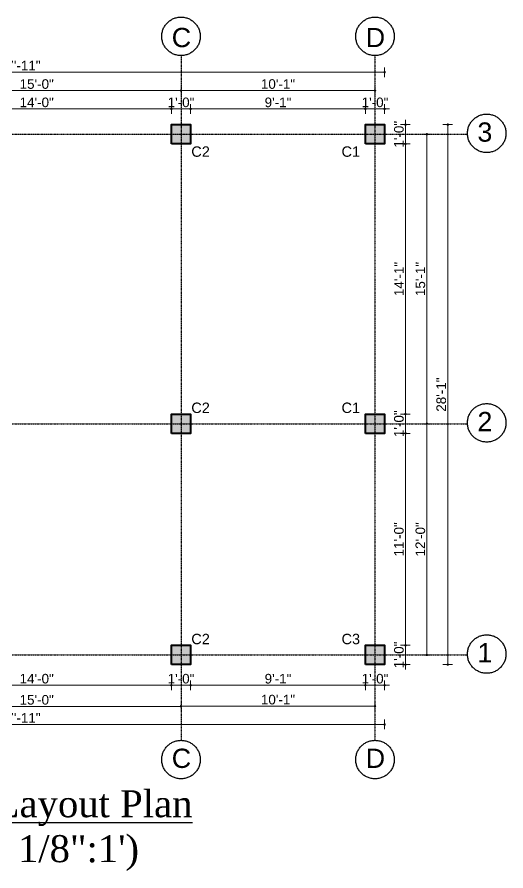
# Model space of a CAD drawing. Header units: inches. Extents: x 115570 to 265311, y 61168 to 314550.
# Drawn here: x 174707 to 175012, y 66873 to 67405 of the extents above; entities that cross this region are included whole.
import ezdxf

# ---------------------------------------------------------------- set-up
doc = ezdxf.new("R2010")
doc.units = ezdxf.units.IN
doc.header["$MEASUREMENT"] = 0
doc.linetypes.add('ACAD_ISO08W100', pattern=[36, 24, -3, 6, -3])
doc.layers.get('0').update_dxf_attribs({"lineweight": 25})
doc.layers.add('0 dimension lines', color=4, linetype='Continuous', lineweight=18)
doc.layers.add('0 wall', color=7, linetype='Continuous', lineweight=40)
doc.layers.add('0 Footing (F1)', color=7, linetype='Continuous')
doc.layers.add('0_center line', color=4, linetype='ACAD_ISO08W100', transparency=0.5)
doc.styles.add('arial.', font='arial.ttf')
doc.styles.get("Standard").update_dxf_attribs({"font": 'arial.ttf'})
doc.dimstyles.new('d50_Text size double', dxfattribs={"dimscale": 0, "dimtxt": 6, "dimasz": 1.5, "dimexe": 3, "dimexo": 3, "dimgap": 1, "dimtad": 1, "dimdec": 0, "dimrnd": 0.25, "dimzin": 3, "dimdsep": 46, "dimlunit": 4, "dimtxsty": 'arial.', "dimblk": 'DOT', "dimcen": 4, "dimdle": 6, "dimclrd": 256, "dimclre": 256, "dimclrt": 7, "dimazin": 0, "dimtfac": 1, "dimtdec": 0, "dimtix": 1, "dimtmove": 2, "dimatfit": 3, "dimfxl": 3, "dimfxlon": 1, "dimtolj": 1, "dimtzin": 0, "dimlwd": -1, "dimlwe": -1, "dimarcsym": 0})

# ---------------------------------------------------------------- blocks, each defined once
blk = doc.blocks.new('_Dot')
at = {"color": 0, "linetype": 'ByBlock', "lineweight": -2}
blk.add_line((-0.5, 0), (-1, 0), dxfattribs=at)
at = {"color": 0, "linetype": 'ByBlock', "const_width": 0.5}
blk.add_lwpolyline([(-0.25, 0, 1), (0.25, 0, 1)], format="xyb", close=True, dxfattribs=at)
blk = doc.blocks.new('*D803')
at = {"layer": '0 dimension lines', "transparency": 16777216}
for p, q in [((174635.62, 67344.87), (174635.62, 67350.87)), ((174803.62, 67344.87), (174803.62, 67350.87)), ((174637.12, 67347.87), (174802.12, 67347.87))]:
    blk.add_line(p, q, dxfattribs=at)
at = {"layer": 'Defpoints', "color": 0, "transparency": 16777216}
for p in [(174803.62, 67347.87), (174635.62, 67338.11), (174803.62, 67338.11)]:
    blk.add_point(p, dxfattribs=at)
at = {"layer": '0 dimension lines', "transparency": 16777216, "xscale": 1.5, "yscale": 1.5, "zscale": 1.5, "rotation": 180}
blk.add_blockref('_Dot', (174635.62, 67347.87), dxfattribs=at)
at = {"layer": '0 dimension lines', "transparency": 16777216, "xscale": 1.5, "yscale": 1.5, "zscale": 1.5}
blk.add_blockref('_Dot', (174803.62, 67347.87), dxfattribs=at)
at = {"layer": '0 dimension lines', "color": 7, "transparency": 16777216, "insert": (174719.62, 67351.94), "char_height": 6, "attachment_point": 5, "style": 'arial.'}
blk.add_mtext('\\A1;14\'-0"', dxfattribs=at)
blk = doc.blocks.new('*D804')
at = {"layer": '0 dimension lines', "transparency": 16777216}
for p, q in [((174803.62, 67344.87), (174803.62, 67350.87)), ((174815.62, 67344.87), (174815.62, 67350.87)), ((174802.12, 67347.87), (174800.62, 67347.87)), ((174803.62, 67347.87), (174815.62, 67347.87)), ((174817.12, 67347.87), (174818.62, 67347.87))]:
    blk.add_line(p, q, dxfattribs=at)
at = {"layer": 'Defpoints', "color": 0, "transparency": 16777216}
for p in [(174815.62, 67347.87), (174803.62, 67338.11), (174815.62, 67338.11)]:
    blk.add_point(p, dxfattribs=at)
at = {"layer": '0 dimension lines', "transparency": 16777216, "xscale": 1.5, "yscale": 1.5, "zscale": 1.5}
blk.add_blockref('_Dot', (174803.62, 67347.87), dxfattribs=at)
at = {"layer": '0 dimension lines', "transparency": 16777216, "xscale": 1.5, "yscale": 1.5, "zscale": 1.5, "rotation": 180}
blk.add_blockref('_Dot', (174815.62, 67347.87), dxfattribs=at)
at = {"layer": '0 dimension lines', "color": 7, "transparency": 16777216, "insert": (174809.62, 67351.94), "char_height": 6, "attachment_point": 5, "style": 'arial.'}
blk.add_mtext('\\A1;1\'-0"', dxfattribs=at)
blk = doc.blocks.new('*D805')
at = {"layer": '0 dimension lines', "transparency": 16777216}
for p, q in [((174815.62, 67344.87), (174815.62, 67350.87)), ((174924.62, 67344.87), (174924.62, 67350.87)), ((174817.12, 67347.87), (174923.12, 67347.87))]:
    blk.add_line(p, q, dxfattribs=at)
at = {"layer": 'Defpoints', "color": 0, "transparency": 16777216}
for p in [(174924.62, 67347.87), (174815.62, 67338.11), (174924.62, 67338.11)]:
    blk.add_point(p, dxfattribs=at)
at = {"layer": '0 dimension lines', "transparency": 16777216, "xscale": 1.5, "yscale": 1.5, "zscale": 1.5, "rotation": 180}
blk.add_blockref('_Dot', (174815.62, 67347.87), dxfattribs=at)
at = {"layer": '0 dimension lines', "transparency": 16777216, "xscale": 1.5, "yscale": 1.5, "zscale": 1.5}
blk.add_blockref('_Dot', (174924.62, 67347.87), dxfattribs=at)
at = {"layer": '0 dimension lines', "color": 7, "transparency": 16777216, "insert": (174870.12, 67351.94), "char_height": 6, "attachment_point": 5, "style": 'arial.'}
blk.add_mtext('\\A1;9\'-1"', dxfattribs=at)
blk = doc.blocks.new('*D806')
at = {"layer": '0 dimension lines', "transparency": 16777216}
for p, q in [((174924.62, 67344.87), (174924.62, 67350.87)), ((174936.62, 67344.87), (174936.62, 67350.87)), ((174923.12, 67347.87), (174921.62, 67347.87)), ((174924.62, 67347.87), (174936.62, 67347.87)), ((174938.12, 67347.87), (174939.62, 67347.87))]:
    blk.add_line(p, q, dxfattribs=at)
at = {"layer": 'Defpoints', "color": 0, "transparency": 16777216}
for p in [(174936.62, 67347.87), (174924.62, 67338.11), (174936.62, 67338.11)]:
    blk.add_point(p, dxfattribs=at)
at = {"layer": '0 dimension lines', "transparency": 16777216, "xscale": 1.5, "yscale": 1.5, "zscale": 1.5}
blk.add_blockref('_Dot', (174924.62, 67347.87), dxfattribs=at)
at = {"layer": '0 dimension lines', "transparency": 16777216, "xscale": 1.5, "yscale": 1.5, "zscale": 1.5, "rotation": 180}
blk.add_blockref('_Dot', (174936.62, 67347.87), dxfattribs=at)
at = {"layer": '0 dimension lines', "color": 7, "transparency": 16777216, "insert": (174930.62, 67351.94), "char_height": 6, "attachment_point": 5, "style": 'arial.'}
blk.add_mtext('\\A1;1\'-0"', dxfattribs=at)
blk = doc.blocks.new('*D808')
at = {"layer": '0 dimension lines', "transparency": 16777216}
for p, q in [((174629.62, 67356.3), (174629.62, 67362.3)), ((174809.62, 67356.3), (174809.62, 67362.3)), ((174631.12, 67359.3), (174808.12, 67359.3))]:
    blk.add_line(p, q, dxfattribs=at)
at = {"layer": 'Defpoints', "color": 0, "transparency": 16777216}
for p in [(174809.62, 67359.3), (174629.62, 67336.04), (174809.62, 67338.11)]:
    blk.add_point(p, dxfattribs=at)
at = {"layer": '0 dimension lines', "transparency": 16777216, "xscale": 1.5, "yscale": 1.5, "zscale": 1.5, "rotation": 180}
blk.add_blockref('_Dot', (174629.62, 67359.3), dxfattribs=at)
at = {"layer": '0 dimension lines', "transparency": 16777216, "xscale": 1.5, "yscale": 1.5, "zscale": 1.5}
blk.add_blockref('_Dot', (174809.62, 67359.3), dxfattribs=at)
at = {"layer": '0 dimension lines', "color": 7, "transparency": 16777216, "insert": (174719.62, 67363.37), "char_height": 6, "attachment_point": 5, "style": 'arial.'}
blk.add_mtext('\\A1;15\'-0"', dxfattribs=at)
blk = doc.blocks.new('*D809')
at = {"layer": '0 dimension lines', "transparency": 16777216}
for p, q in [((174809.62, 67356.3), (174809.62, 67362.3)), ((174930.62, 67356.3), (174930.62, 67362.3)), ((174811.12, 67359.3), (174929.12, 67359.3))]:
    blk.add_line(p, q, dxfattribs=at)
at = {"layer": 'Defpoints', "color": 0, "transparency": 16777216}
for p in [(174930.62, 67359.3), (174809.62, 67338.11), (174930.62, 67338.11)]:
    blk.add_point(p, dxfattribs=at)
at = {"layer": '0 dimension lines', "transparency": 16777216, "xscale": 1.5, "yscale": 1.5, "zscale": 1.5, "rotation": 180}
blk.add_blockref('_Dot', (174809.62, 67359.3), dxfattribs=at)
at = {"layer": '0 dimension lines', "transparency": 16777216, "xscale": 1.5, "yscale": 1.5, "zscale": 1.5}
blk.add_blockref('_Dot', (174930.62, 67359.3), dxfattribs=at)
at = {"layer": '0 dimension lines', "color": 7, "transparency": 16777216, "insert": (174870.12, 67363.37), "char_height": 6, "attachment_point": 5, "style": 'arial.'}
blk.add_mtext('\\A1;10\'-1"', dxfattribs=at)
blk = doc.blocks.new('*D695')
at = {"layer": '0 dimension lines', "transparency": 16777216}
for p, q in [((174481.44, 67367.78), (174481.44, 67373.78)), ((174482.94, 67370.78), (174935.12, 67370.78)), ((174936.62, 67367.78), (174936.62, 67373.78))]:
    blk.add_line(p, q, dxfattribs=at)
at = {"layer": 'Defpoints', "color": 0, "transparency": 16777216}
for p in [(174936.62, 67370.78), (174481.44, 67338.11), (174936.62, 67338.11)]:
    blk.add_point(p, dxfattribs=at)
at = {"layer": '0 dimension lines', "transparency": 16777216, "xscale": 1.5, "yscale": 1.5, "zscale": 1.5, "rotation": 180}
blk.add_blockref('_Dot', (174481.44, 67370.78), dxfattribs=at)
at = {"layer": '0 dimension lines', "transparency": 16777216, "xscale": 1.5, "yscale": 1.5, "zscale": 1.5}
blk.add_blockref('_Dot', (174936.62, 67370.78), dxfattribs=at)
at = {"layer": '0 dimension lines', "color": 7, "transparency": 16777216, "insert": (174709.03, 67374.85), "char_height": 6, "attachment_point": 5, "style": 'arial.'}
blk.add_mtext('\\A1;37\'-11"', dxfattribs=at)
blk = doc.blocks.new('*D699')
at = {"layer": '0 dimension lines', "transparency": 16777216}
for p, q in [((174635.62, 66991.7), (174635.62, 66985.7)), ((174637.12, 66988.7), (174802.12, 66988.7)), ((174803.62, 66991.7), (174803.62, 66985.7))]:
    blk.add_line(p, q, dxfattribs=at)
at = {"layer": 'Defpoints', "color": 0, "transparency": 16777216}
for p in [(174635.62, 66998.47), (174803.62, 66998.47), (174803.62, 66988.7)]:
    blk.add_point(p, dxfattribs=at)
at = {"layer": '0 dimension lines', "transparency": 16777216, "xscale": 1.5, "yscale": 1.5, "zscale": 1.5, "rotation": 180}
blk.add_blockref('_Dot', (174635.62, 66988.7), dxfattribs=at)
at = {"layer": '0 dimension lines', "transparency": 16777216, "xscale": 1.5, "yscale": 1.5, "zscale": 1.5}
blk.add_blockref('_Dot', (174803.62, 66988.7), dxfattribs=at)
at = {"layer": '0 dimension lines', "color": 7, "transparency": 16777216, "insert": (174719.62, 66992.76), "char_height": 6, "attachment_point": 5, "style": 'arial.'}
blk.add_mtext('\\A1;14\'-0"', dxfattribs=at)
blk = doc.blocks.new('*D700')
at = {"layer": '0 dimension lines', "transparency": 16777216}
for p, q in [((174802.12, 66988.7), (174800.62, 66988.7)), ((174803.62, 66991.7), (174803.62, 66985.7)), ((174803.62, 66988.7), (174815.62, 66988.7)), ((174815.62, 66991.7), (174815.62, 66985.7)), ((174817.12, 66988.7), (174818.62, 66988.7))]:
    blk.add_line(p, q, dxfattribs=at)
at = {"layer": 'Defpoints', "color": 0, "transparency": 16777216}
for p in [(174803.62, 66998.47), (174815.62, 66998.47), (174815.62, 66988.7)]:
    blk.add_point(p, dxfattribs=at)
at = {"layer": '0 dimension lines', "transparency": 16777216, "xscale": 1.5, "yscale": 1.5, "zscale": 1.5}
blk.add_blockref('_Dot', (174803.62, 66988.7), dxfattribs=at)
at = {"layer": '0 dimension lines', "transparency": 16777216, "xscale": 1.5, "yscale": 1.5, "zscale": 1.5, "rotation": 180}
blk.add_blockref('_Dot', (174815.62, 66988.7), dxfattribs=at)
at = {"layer": '0 dimension lines', "color": 7, "transparency": 16777216, "insert": (174809.62, 66992.76), "char_height": 6, "attachment_point": 5, "style": 'arial.'}
blk.add_mtext('\\A1;1\'-0"', dxfattribs=at)
blk = doc.blocks.new('*D701')
at = {"layer": '0 dimension lines', "transparency": 16777216}
for p, q in [((174815.62, 66991.7), (174815.62, 66985.7)), ((174817.12, 66988.7), (174923.12, 66988.7)), ((174924.62, 66991.7), (174924.62, 66985.7))]:
    blk.add_line(p, q, dxfattribs=at)
at = {"layer": 'Defpoints', "color": 0, "transparency": 16777216}
for p in [(174815.62, 66998.47), (174924.62, 66998.47), (174924.62, 66988.7)]:
    blk.add_point(p, dxfattribs=at)
at = {"layer": '0 dimension lines', "transparency": 16777216, "xscale": 1.5, "yscale": 1.5, "zscale": 1.5, "rotation": 180}
blk.add_blockref('_Dot', (174815.62, 66988.7), dxfattribs=at)
at = {"layer": '0 dimension lines', "transparency": 16777216, "xscale": 1.5, "yscale": 1.5, "zscale": 1.5}
blk.add_blockref('_Dot', (174924.62, 66988.7), dxfattribs=at)
at = {"layer": '0 dimension lines', "color": 7, "transparency": 16777216, "insert": (174870.12, 66992.76), "char_height": 6, "attachment_point": 5, "style": 'arial.'}
blk.add_mtext('\\A1;9\'-1"', dxfattribs=at)
blk = doc.blocks.new('*D702')
at = {"layer": '0 dimension lines', "transparency": 16777216}
for p, q in [((174923.12, 66988.7), (174921.62, 66988.7)), ((174924.62, 66991.7), (174924.62, 66985.7)), ((174924.62, 66988.7), (174936.62, 66988.7)), ((174936.62, 66991.7), (174936.62, 66985.7)), ((174938.12, 66988.7), (174939.62, 66988.7))]:
    blk.add_line(p, q, dxfattribs=at)
at = {"layer": 'Defpoints', "color": 0, "transparency": 16777216}
for p in [(174924.62, 66998.47), (174936.62, 66998.47), (174936.62, 66988.7)]:
    blk.add_point(p, dxfattribs=at)
at = {"layer": '0 dimension lines', "transparency": 16777216, "xscale": 1.5, "yscale": 1.5, "zscale": 1.5}
blk.add_blockref('_Dot', (174924.62, 66988.7), dxfattribs=at)
at = {"layer": '0 dimension lines', "transparency": 16777216, "xscale": 1.5, "yscale": 1.5, "zscale": 1.5, "rotation": 180}
blk.add_blockref('_Dot', (174936.62, 66988.7), dxfattribs=at)
at = {"layer": '0 dimension lines', "color": 7, "transparency": 16777216, "insert": (174930.62, 66992.76), "char_height": 6, "attachment_point": 5, "style": 'arial.'}
blk.add_mtext('\\A1;1\'-0"', dxfattribs=at)
blk = doc.blocks.new('*D704')
at = {"layer": '0 dimension lines', "transparency": 16777216}
for p, q in [((174629.62, 66978.53), (174629.62, 66972.53)), ((174809.62, 66978.53), (174809.62, 66972.53)), ((174631.12, 66975.53), (174808.12, 66975.53))]:
    blk.add_line(p, q, dxfattribs=at)
at = {"layer": 'Defpoints', "color": 0, "transparency": 16777216}
for p in [(174629.62, 67005.51), (174809.62, 66998.47), (174809.62, 66975.53)]:
    blk.add_point(p, dxfattribs=at)
at = {"layer": '0 dimension lines', "transparency": 16777216, "xscale": 1.5, "yscale": 1.5, "zscale": 1.5, "rotation": 180}
blk.add_blockref('_Dot', (174629.62, 66975.53), dxfattribs=at)
at = {"layer": '0 dimension lines', "transparency": 16777216, "xscale": 1.5, "yscale": 1.5, "zscale": 1.5}
blk.add_blockref('_Dot', (174809.62, 66975.53), dxfattribs=at)
at = {"layer": '0 dimension lines', "color": 7, "transparency": 16777216, "insert": (174719.62, 66979.59), "char_height": 6, "attachment_point": 5, "style": 'arial.'}
blk.add_mtext('\\A1;15\'-0"', dxfattribs=at)
blk = doc.blocks.new('*D705')
at = {"layer": '0 dimension lines', "transparency": 16777216}
for p, q in [((174809.62, 66978.64), (174809.62, 66972.64)), ((174930.62, 66978.64), (174930.62, 66972.64)), ((174811.12, 66975.64), (174929.12, 66975.64))]:
    blk.add_line(p, q, dxfattribs=at)
at = {"layer": 'Defpoints', "color": 0, "transparency": 16777216}
for p in [(174809.62, 66998.47), (174930.62, 66998.47), (174930.62, 66975.64)]:
    blk.add_point(p, dxfattribs=at)
at = {"layer": '0 dimension lines', "transparency": 16777216, "xscale": 1.5, "yscale": 1.5, "zscale": 1.5, "rotation": 180}
blk.add_blockref('_Dot', (174809.62, 66975.64), dxfattribs=at)
at = {"layer": '0 dimension lines', "transparency": 16777216, "xscale": 1.5, "yscale": 1.5, "zscale": 1.5}
blk.add_blockref('_Dot', (174930.62, 66975.64), dxfattribs=at)
at = {"layer": '0 dimension lines', "color": 7, "transparency": 16777216, "insert": (174870.12, 66979.71), "char_height": 6, "attachment_point": 5, "style": 'arial.'}
blk.add_mtext('\\A1;10\'-1"', dxfattribs=at)
blk = doc.blocks.new('*D706')
at = {"layer": '0 dimension lines', "transparency": 16777216}
for p, q in [((174481.44, 66967.26), (174481.44, 66961.26)), ((174936.62, 66967.26), (174936.62, 66961.26)), ((174482.94, 66964.26), (174935.12, 66964.26))]:
    blk.add_line(p, q, dxfattribs=at)
at = {"layer": 'Defpoints', "color": 0, "transparency": 16777216}
for p in [(174481.44, 66998.47), (174936.62, 66998.47), (174936.62, 66964.26)]:
    blk.add_point(p, dxfattribs=at)
at = {"layer": '0 dimension lines', "transparency": 16777216, "xscale": 1.5, "yscale": 1.5, "zscale": 1.5, "rotation": 180}
blk.add_blockref('_Dot', (174481.44, 66964.26), dxfattribs=at)
at = {"layer": '0 dimension lines', "transparency": 16777216, "xscale": 1.5, "yscale": 1.5, "zscale": 1.5}
blk.add_blockref('_Dot', (174936.62, 66964.26), dxfattribs=at)
at = {"layer": '0 dimension lines', "color": 7, "transparency": 16777216, "insert": (174709.03, 66968.33), "char_height": 6, "attachment_point": 5, "style": 'arial.'}
blk.add_mtext('\\A1;37\'-11"', dxfattribs=at)
blk = doc.blocks.new('*D810')
at = {"layer": '0 dimension lines', "transparency": 16777216}
for p, q in [((174949.61, 67015.08), (174949.61, 67016.58)), ((174946.61, 67013.58), (174952.61, 67013.58)), ((174949.61, 67001.58), (174949.61, 67013.58)), ((174946.61, 67001.58), (174952.61, 67001.58)), ((174949.61, 67000.08), (174949.61, 66998.58))]:
    blk.add_line(p, q, dxfattribs=at)
at = {"layer": 'Defpoints', "color": 0, "transparency": 16777216}
for p in [(174936.62, 67013.58), (174949.61, 67013.58), (174936.62, 67001.58)]:
    blk.add_point(p, dxfattribs=at)
at = {"layer": '0 dimension lines', "transparency": 16777216, "xscale": 1.5, "yscale": 1.5, "zscale": 1.5}
for p, rotation in [((174949.61, 67013.58), 270), ((174949.61, 67001.58), 90)]:
    blk.add_blockref('_Dot', p, dxfattribs=dict(at, rotation=rotation))
at = {"layer": '0 dimension lines', "color": 7, "transparency": 16777216, "insert": (174945.55, 67007.58), "char_height": 6, "attachment_point": 5, "rotation": 90, "style": 'arial.'}
blk.add_mtext('\\A1;1\'-0"', dxfattribs=at)
blk = doc.blocks.new('*D811')
at = {"layer": '0 dimension lines', "transparency": 16777216}
for p, q in [((174946.61, 67145.69), (174952.61, 67145.69)), ((174949.61, 67015.08), (174949.61, 67144.19)), ((174946.61, 67013.58), (174952.61, 67013.58))]:
    blk.add_line(p, q, dxfattribs=at)
at = {"layer": 'Defpoints', "color": 0, "transparency": 16777216}
for p in [(174936.62, 67145.69), (174949.61, 67145.69), (174936.62, 67013.58)]:
    blk.add_point(p, dxfattribs=at)
at = {"layer": '0 dimension lines', "transparency": 16777216, "xscale": 1.5, "yscale": 1.5, "zscale": 1.5}
for p, rotation in [((174949.61, 67145.69), 90), ((174949.61, 67013.58), 270)]:
    blk.add_blockref('_Dot', p, dxfattribs=dict(at, rotation=rotation))
at = {"layer": '0 dimension lines', "color": 7, "transparency": 16777216, "insert": (174945.55, 67079.63), "char_height": 6, "attachment_point": 5, "rotation": 90, "style": 'arial.'}
blk.add_mtext('\\A1;11\'-0"', dxfattribs=at)
blk = doc.blocks.new('*D812')
at = {"layer": '0 dimension lines', "transparency": 16777216}
for p, q in [((174946.61, 67157.69), (174952.61, 67157.69)), ((174949.61, 67159.19), (174949.61, 67160.69)), ((174949.61, 67145.69), (174949.61, 67157.69)), ((174946.61, 67145.69), (174952.61, 67145.69)), ((174949.61, 67144.19), (174949.61, 67142.69))]:
    blk.add_line(p, q, dxfattribs=at)
at = {"layer": 'Defpoints', "color": 0, "transparency": 16777216}
for p in [(174936.62, 67157.69), (174949.61, 67157.69), (174936.62, 67145.69)]:
    blk.add_point(p, dxfattribs=at)
at = {"layer": '0 dimension lines', "transparency": 16777216, "xscale": 1.5, "yscale": 1.5, "zscale": 1.5}
for p, rotation in [((174949.61, 67157.69), 270), ((174949.61, 67145.69), 90)]:
    blk.add_blockref('_Dot', p, dxfattribs=dict(at, rotation=rotation))
at = {"layer": '0 dimension lines', "color": 7, "transparency": 16777216, "insert": (174945.55, 67151.69), "char_height": 6, "attachment_point": 5, "rotation": 90, "style": 'arial.'}
blk.add_mtext('\\A1;1\'-0"', dxfattribs=at)
blk = doc.blocks.new('*D813')
at = {"layer": '0 dimension lines', "transparency": 16777216}
for p, q in [((174946.61, 67326.11), (174952.61, 67326.11)), ((174949.61, 67159.19), (174949.61, 67324.61)), ((174946.61, 67157.69), (174952.61, 67157.69))]:
    blk.add_line(p, q, dxfattribs=at)
at = {"layer": 'Defpoints', "color": 0, "transparency": 16777216}
for p in [(174936.62, 67326.11), (174949.61, 67326.11), (174936.62, 67157.69)]:
    blk.add_point(p, dxfattribs=at)
at = {"layer": '0 dimension lines', "transparency": 16777216, "xscale": 1.5, "yscale": 1.5, "zscale": 1.5}
for p, rotation in [((174949.61, 67326.11), 90), ((174949.61, 67157.69), 270)]:
    blk.add_blockref('_Dot', p, dxfattribs=dict(at, rotation=rotation))
at = {"layer": '0 dimension lines', "color": 7, "transparency": 16777216, "insert": (174945.6, 67241.9), "char_height": 6, "attachment_point": 5, "rotation": 90, "style": 'arial.'}
blk.add_mtext('\\A1;14\'-1"', dxfattribs=at)
blk = doc.blocks.new('*D814')
at = {"layer": '0 dimension lines', "transparency": 16777216}
for p, q in [((174949.61, 67339.61), (174949.61, 67341.11)), ((174946.61, 67338.11), (174952.61, 67338.11)), ((174949.61, 67326.11), (174949.61, 67338.11)), ((174946.61, 67326.11), (174952.61, 67326.11)), ((174949.61, 67324.61), (174949.61, 67323.11))]:
    blk.add_line(p, q, dxfattribs=at)
at = {"layer": 'Defpoints', "color": 0, "transparency": 16777216}
for p in [(174936.62, 67338.11), (174949.61, 67338.11), (174936.62, 67326.11)]:
    blk.add_point(p, dxfattribs=at)
at = {"layer": '0 dimension lines', "transparency": 16777216, "xscale": 1.5, "yscale": 1.5, "zscale": 1.5}
for p, rotation in [((174949.61, 67338.11), 270), ((174949.61, 67326.11), 90)]:
    blk.add_blockref('_Dot', p, dxfattribs=dict(at, rotation=rotation))
at = {"layer": '0 dimension lines', "color": 7, "transparency": 16777216, "insert": (174945.55, 67332.11), "char_height": 6, "attachment_point": 5, "rotation": 90, "style": 'arial.'}
blk.add_mtext('\\A1;1\'-0"', dxfattribs=at)
blk = doc.blocks.new('*D815')
at = {"layer": '0 dimension lines', "transparency": 16777216}
for p, q in [((174959.99, 67151.69), (174965.99, 67151.69)), ((174962.99, 67009.08), (174962.99, 67150.19)), ((174959.99, 67007.58), (174965.99, 67007.58))]:
    blk.add_line(p, q, dxfattribs=at)
at = {"layer": 'Defpoints', "color": 0, "transparency": 16777216}
for p in [(174936.62, 67151.69), (174962.99, 67151.69), (174936.62, 67007.58)]:
    blk.add_point(p, dxfattribs=at)
at = {"layer": '0 dimension lines', "transparency": 16777216, "xscale": 1.5, "yscale": 1.5, "zscale": 1.5}
for p, rotation in [((174962.99, 67151.69), 90), ((174962.99, 67007.58), 270)]:
    blk.add_blockref('_Dot', p, dxfattribs=dict(at, rotation=rotation))
at = {"layer": '0 dimension lines', "color": 7, "transparency": 16777216, "insert": (174958.93, 67079.63), "char_height": 6, "attachment_point": 5, "rotation": 90, "style": 'arial.'}
blk.add_mtext('\\A1;12\'-0"', dxfattribs=at)
blk = doc.blocks.new('*D816')
at = {"layer": '0 dimension lines', "transparency": 16777216}
for p, q in [((174959.99, 67332.11), (174965.99, 67332.11)), ((174962.99, 67153.19), (174962.99, 67330.61)), ((174959.99, 67151.69), (174965.99, 67151.69))]:
    blk.add_line(p, q, dxfattribs=at)
at = {"layer": 'Defpoints', "color": 0, "transparency": 16777216}
for p in [(174936.62, 67332.11), (174962.99, 67332.11), (174912.51, 67151.69)]:
    blk.add_point(p, dxfattribs=at)
at = {"layer": '0 dimension lines', "transparency": 16777216, "xscale": 1.5, "yscale": 1.5, "zscale": 1.5}
for p, rotation in [((174962.99, 67332.11), 90), ((174962.99, 67151.69), 270)]:
    blk.add_blockref('_Dot', p, dxfattribs=dict(at, rotation=rotation))
at = {"layer": '0 dimension lines', "color": 7, "transparency": 16777216, "insert": (174958.93, 67241.9), "char_height": 6, "attachment_point": 5, "rotation": 90, "style": 'arial.'}
blk.add_mtext('\\A1;15\'-1"', dxfattribs=at)
blk = doc.blocks.new('*D707')
at = {"layer": '0 dimension lines', "transparency": 16777216}
for p, q in [((174973.01, 67338.11), (174979.01, 67338.11)), ((174976.01, 67003.08), (174976.01, 67336.61)), ((174973.01, 67001.58), (174979.01, 67001.58))]:
    blk.add_line(p, q, dxfattribs=at)
at = {"layer": 'Defpoints', "color": 0, "transparency": 16777216}
for p in [(174936.62, 67338.11), (174976.01, 67338.11), (174936.62, 67001.58)]:
    blk.add_point(p, dxfattribs=at)
at = {"layer": '0 dimension lines', "transparency": 16777216, "xscale": 1.5, "yscale": 1.5, "zscale": 1.5}
for p, rotation in [((174976.01, 67338.11), 90), ((174976.01, 67001.58), 270)]:
    blk.add_blockref('_Dot', p, dxfattribs=dict(at, rotation=rotation))
at = {"layer": '0 dimension lines', "color": 7, "transparency": 16777216, "insert": (174971.95, 67169.84), "char_height": 6, "attachment_point": 5, "rotation": 90, "style": 'arial.'}
blk.add_mtext('\\A1;28\'-1"', dxfattribs=at)

msp = doc.modelspace()

# ---------------------------------------------------------------- hatches: boundary and pattern name
at = {"transparency": 33554587}
h = msp.add_hatch(color=256, dxfattribs=at)
h.dxf.hatch_style = 1
h.paths.add_polyline_path([(174815.62, 67338.11), (174815.62, 67326.11), (174803.62, 67326.11), (174803.62, 67338.11)])
h = msp.add_hatch(color=256, dxfattribs=at)
h.dxf.hatch_style = 1
h.paths.add_polyline_path([(174936.62, 67338.11), (174936.62, 67326.11), (174924.62, 67326.11), (174924.62, 67338.11)])
h = msp.add_hatch(color=256, dxfattribs=at)
h.dxf.hatch_style = 1
h.paths.add_polyline_path([(174815.62, 67157.69), (174815.62, 67145.69), (174803.62, 67145.69), (174803.62, 67157.69)])
h = msp.add_hatch(color=256, dxfattribs=at)
h.dxf.hatch_style = 1
h.paths.add_polyline_path([(174936.62, 67157.69), (174936.62, 67145.69), (174924.62, 67145.69), (174924.62, 67157.69)])
h = msp.add_hatch(color=256, dxfattribs=at)
h.dxf.hatch_style = 1
h.paths.add_polyline_path([(174815.62, 67013.58), (174815.62, 67001.58), (174803.62, 67001.58), (174803.62, 67013.58)])
h = msp.add_hatch(color=256, dxfattribs=at)
h.dxf.hatch_style = 1
h.paths.add_polyline_path([(174936.62, 67013.58), (174936.62, 67001.58), (174924.62, 67001.58), (174924.62, 67013.58)])

# ---------------------------------------------------------------- linework, layer by layer
at = {"layer": '0 wall'}
for points in [[(174803.62, 67326.11), (174803.62, 67338.11), (174815.62, 67338.11), (174815.62, 67326.11)], [(174924.62, 67326.11), (174924.62, 67338.11), (174936.62, 67338.11), (174936.62, 67326.11)], [(174803.62, 67145.69), (174803.62, 67157.69), (174815.62, 67157.69), (174815.62, 67145.69)], [(174924.62, 67145.69), (174924.62, 67157.69), (174936.62, 67157.69), (174936.62, 67145.69)], [(174803.62, 67001.58), (174803.62, 67013.58), (174815.62, 67013.58), (174815.62, 67001.58)], [(174924.62, 67001.58), (174924.62, 67013.58), (174936.62, 67013.58), (174936.62, 67001.58)]]:
    msp.add_lwpolyline(points, close=True, dxfattribs=at)
at = {"layer": '0_center line', "ltscale": 0.01, "transparency": 33554559}
for p, q in [((174809.62, 67381.13), (174809.62, 66954.38)), ((174930.62, 67381.13), (174930.62, 66954.38)), ((174426.44, 67332.11), (174988.3, 67332.11)), ((174426.44, 67151.69), (174988.3, 67151.69)), ((174426.44, 67007.58), (174988.3, 67007.58))]:
    msp.add_line(p, q, dxfattribs=at)
at = {"layer": '0_center line', "ltscale": 100, "transparency": 33554687}
for centre in [(174809.62, 67393.13), (174930.62, 67393.13), (175000.29, 67332.67), (175000.29, 67152.25), (175000.29, 67008.14), (174809.62, 66942.38), (174930.62, 66942.38)]:
    msp.add_circle(centre, 12, dxfattribs=at)

# ---------------------------------------------------------------- texts
at = {"ltscale": 100, "transparency": 33554687, "insert": (174544.47, 66923.25), "char_height": 16.8, "attachment_point": 1}
msp.add_mtext_dynamic_manual_height_columns('\\pi60.84571;{\\fTimes New Roman|b0|i0|c0|p18;\\LColumn Layout Plan\\P\\pi93.70079;\\l(Scale 1/8":1\')}', width=327.3975, gutter_width=60, heights=[0], dxfattribs=at)
at = {"layer": '0 Footing (F1)', "color": 0, "ltscale": 10, "transparency": 33554613}
for s, p in [('C2', (174816.04, 67318.06)), ('C1', (174909.75, 67318.06)), ('C2', (174816.04, 67158.4)), ('C1', (174909.75, 67158.4)), ('C2', (174816.04, 67014.29)), ('C3', (174909.75, 67014.29))]:
    msp.add_text(s, height=6.48, rotation=359.9287, dxfattribs=at).set_placement(p)
at = {"layer": '0_center line', "ltscale": 100, "transparency": 33554687}
for s, rotation, p in [('C', 0.0713, (174803.84, 67386.39)), ('D', 0.0713, (174924.84, 67386.39)), ('3', 359.9287, (174994.49, 67327.48)), ('2', 359.9287, (174994.49, 67147.05)), ('1', 359.9287, (174994.49, 67002.94)), ('C', 359.9287, (174803.83, 66937.18)), ('D', 359.9287, (174924.83, 66937.18))]:
    msp.add_text(s, height=12, rotation=rotation, dxfattribs=at).set_placement(p)

# ---------------------------------------------------------------- dimensions: what is measured, and where the dimension line sits
at = {"layer": '0 dimension lines'}
for base, p1, p2, picture, middle in [((174936.62, 67370.78), (174481.44, 67338.11), (174936.62, 67338.11), '*D695', (174709.03, 67374.85)), ((174809.62, 67359.3), (174629.62, 67336.04), (174809.62, 67338.11), '*D808', (174719.62, 67363.37)), ((174930.62, 67359.3), (174809.62, 67338.11), (174930.62, 67338.11), '*D809', (174870.12, 67363.37)), ((174803.62, 67347.87), (174635.62, 67338.11), (174803.62, 67338.11), '*D803', (174719.62, 67351.94)), ((174815.62, 67347.87), (174803.62, 67338.11), (174815.62, 67338.11), '*D804', (174809.62, 67351.94)), ((174924.62, 67347.87), (174815.62, 67338.11), (174924.62, 67338.11), '*D805', (174870.12, 67351.94)), ((174936.62, 67347.87), (174924.62, 67338.11), (174936.62, 67338.11), '*D806', (174930.62, 67351.94)), ((174809.62, 66975.53), (174629.62, 67005.51), (174809.62, 66998.47), '*D704', (174719.62, 66979.59)), ((174936.62, 66964.26), (174481.44, 66998.47), (174936.62, 66998.47), '*D706', (174709.03, 66968.33)), ((174803.62, 66988.7), (174635.62, 66998.47), (174803.62, 66998.47), '*D699', (174719.62, 66992.76)), ((174815.62, 66988.7), (174803.62, 66998.47), (174815.62, 66998.47), '*D700', (174809.62, 66992.76)), ((174930.62, 66975.64), (174809.62, 66998.47), (174930.62, 66998.47), '*D705', (174870.12, 66979.71)), ((174924.62, 66988.7), (174815.62, 66998.47), (174924.62, 66998.47), '*D701', (174870.12, 66992.76)), ((174936.62, 66988.7), (174924.62, 66998.47), (174936.62, 66998.47), '*D702', (174930.62, 66992.76))]:
    dim = msp.add_linear_dim(base=base, p1=p1, p2=p2, dimstyle='d50_Text size double', override={"dimscale": 1}, dxfattribs=at)
    dim.commit()
    dim.dimension.update_dxf_attribs({"geometry": picture, "text_midpoint": middle})
for base, p1, p2, picture, middle in [((174949.61, 67338.11), (174936.62, 67326.11), (174936.62, 67338.11), '*D814', (174945.55, 67332.11)), ((174976.01, 67338.11), (174936.62, 67001.58), (174936.62, 67338.11), '*D707', (174971.95, 67169.84)), ((174962.99, 67332.11), (174912.51, 67151.69), (174936.62, 67332.11), '*D816', (174958.93, 67241.9)), ((174949.61, 67326.11), (174936.62, 67157.69), (174936.62, 67326.11), '*D813', (174945.6, 67241.9)), ((174949.61, 67157.69), (174936.62, 67145.69), (174936.62, 67157.69), '*D812', (174945.55, 67151.69)), ((174962.99, 67151.69), (174936.62, 67007.58), (174936.62, 67151.69), '*D815', (174958.93, 67079.63)), ((174949.61, 67145.69), (174936.62, 67013.58), (174936.62, 67145.69), '*D811', (174945.55, 67079.63)), ((174949.61, 67013.58), (174936.62, 67001.58), (174936.62, 67013.58), '*D810', (174945.55, 67007.58))]:
    dim = msp.add_linear_dim(base=base, p1=p1, p2=p2, angle=90, dimstyle='d50_Text size double', override={"dimscale": 1}, dxfattribs=at)
    dim.commit()
    dim.dimension.update_dxf_attribs({"geometry": picture, "text_midpoint": middle})

doc.saveas('drawing.dxf')
